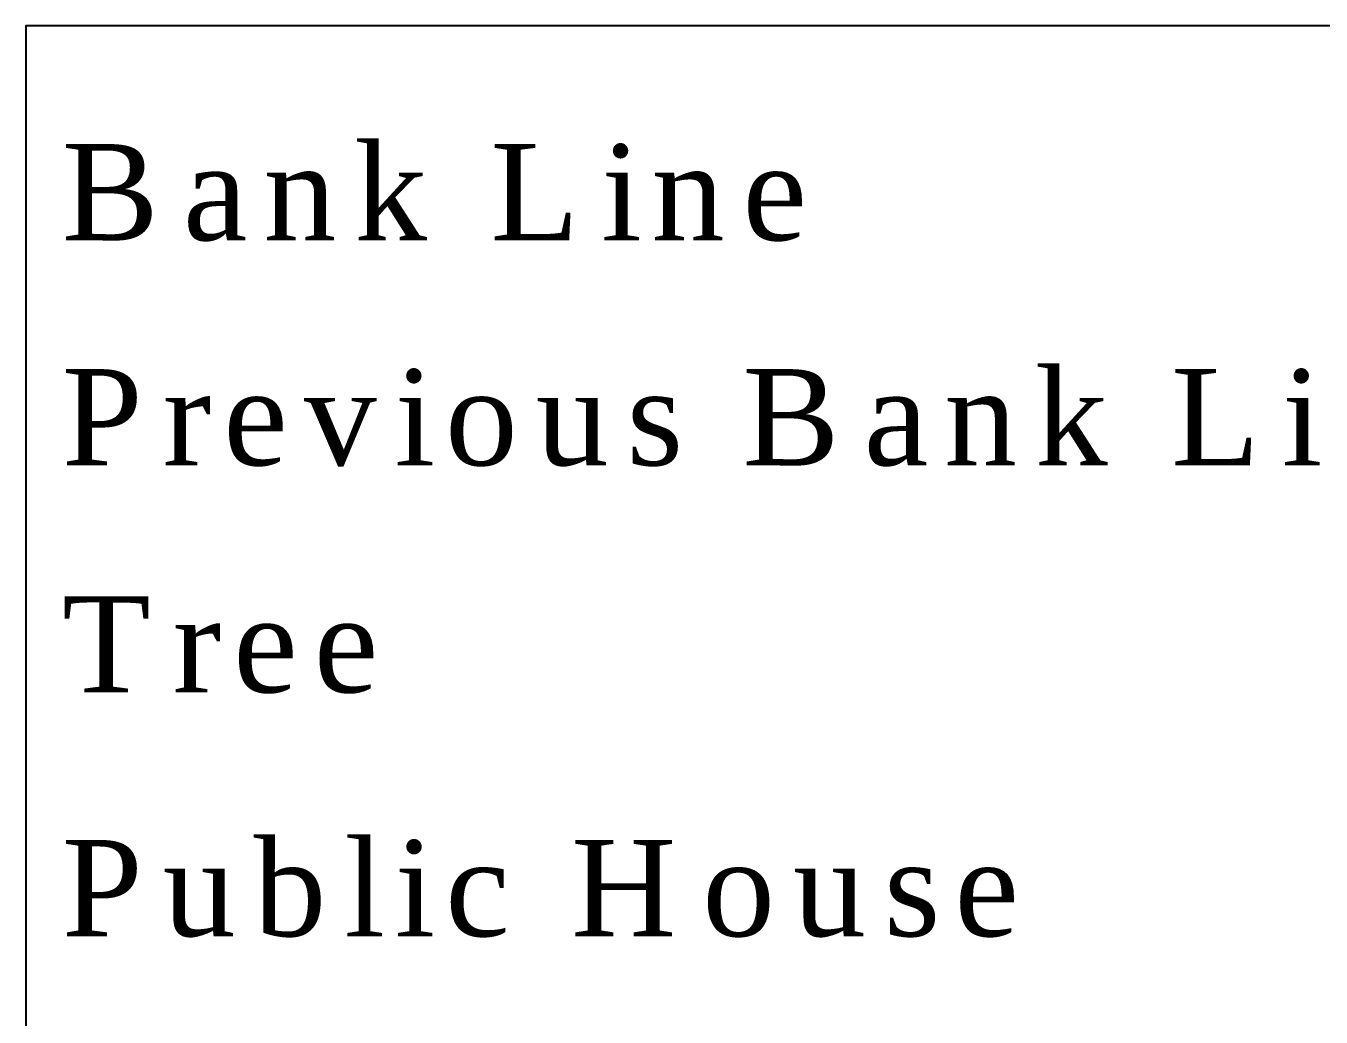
# Model space of a CAD drawing. Header units: inches. Extents: x -885 to 26362, y -28010 to 990.
# Drawn here: x 4332.37 to 4348.23, y -2407.3 to -2395.17 of the extents above; entities that cross this region are included whole.
import ezdxf

# ---------------------------------------------------------------- set-up
doc = ezdxf.new("R2010")
doc.units = ezdxf.units.IN
doc.header["$MEASUREMENT"] = 0
doc.layers.add('Text', color=7, linetype='Continuous')
doc.styles.add('Text', font='times.ttf', dxfattribs={"height": 240})

msp = doc.modelspace()

# ---------------------------------------------------------------- linework, layer by layer
at = {"layer": 'Text'}
msp.add_lwpolyline([(4332.368895, -2413.77649), (4357.976361, -2413.77649), (4357.976361, -2395.165931), (4332.368895, -2395.165931)], close=True, dxfattribs=at)

# ---------------------------------------------------------------- texts
at = {"layer": 'Text', "char_height": 1.17724927, "attachment_point": 1, "style": 'Text'}
for s, insert in [('{\\T1.25;Bank Line}', (4332.80988, -2396.612204)), ('{\\T1.25;Previous Bank Line}', (4332.80988, -2399.366968)), ('{\\T1.25;Tree}', (4332.80988, -2402.146977)), ('{\\T1.25;Public House}', (4332.80988, -2405.131129))]:
    msp.add_mtext(s, dxfattribs=dict(at, insert=insert))

doc.saveas('drawing.dxf')
